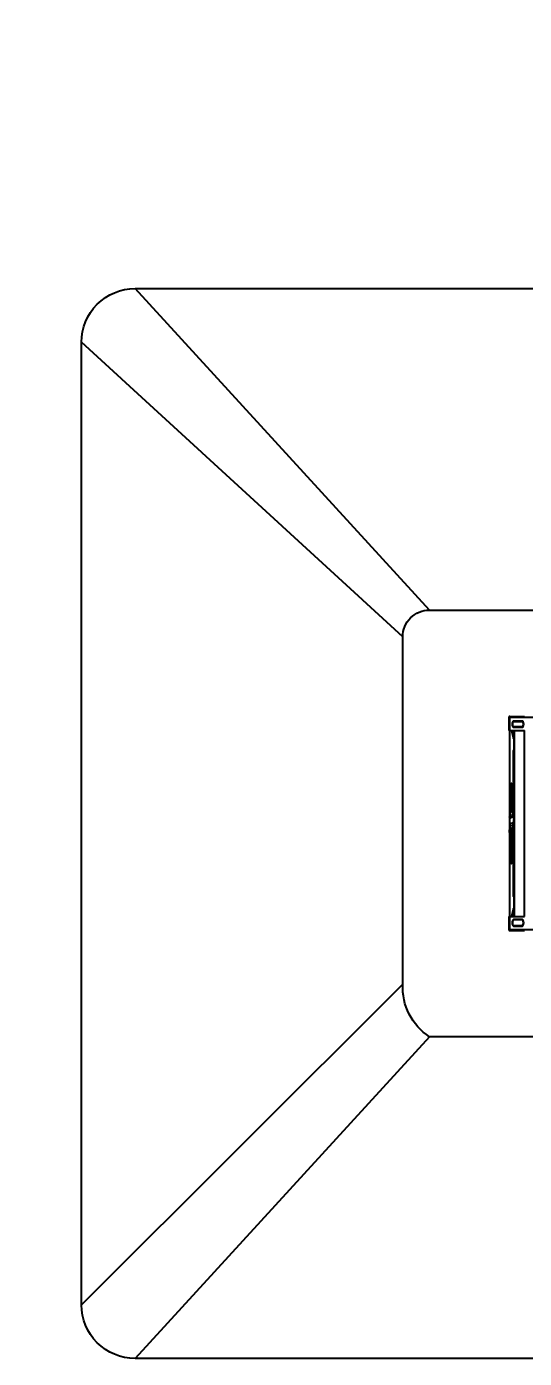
# Model space of a CAD drawing. Header units: feet. Extents: x -1522 to 1718, y -42 to 1309.
# Drawn here: x 8.27 to 26.86, y -8.84 to 40.87 of the extents above; entities that cross this region are included whole.
import ezdxf

# ---------------------------------------------------------------- set-up
doc = ezdxf.new("R2010")
doc.units = ezdxf.units.FT
doc.header["$MEASUREMENT"] = 0
doc.layers.add('C-BERM', color=211, linetype='Continuous')
doc.layers.add('E-EQPM-XFMR-1500V', color=141, linetype='Continuous')
doc.layers.add('G-NPLT', color=67, linetype='Continuous', plot=False)
doc.styles.add('NEI-A', font='arial.ttf')

# ---------------------------------------------------------------- blocks, each defined once
blk = doc.blocks.new('INV SKID')
at = {"layer": 'C-BERM'}
for points in [[(-23.905, 19.967), (23.905, 19.967, -0.414214), (25.905, 17.967), (25.905, -17.966, -0.414214), (23.905, -19.966), (-23.905, -19.966, -0.414214), (-25.905, -17.966), (-25.905, 17.967, -0.414214)], [(-12.905, 7.967), (12.905, 7.967, -0.414214), (13.905, 6.967), (13.905, -5.999, -0.26552), (12.905, -7.966), (-12.905, -7.966, -0.26552), (-13.905, -5.999), (-13.905, 6.967, -0.414214)]]:
    blk.add_lwpolyline(points, format="xyb", close=True, dxfattribs=at)
for points in [[(-12.905, 7.967), (-23.905, 19.967)], [(-13.905, 6.967), (-25.905, 17.967)], [(-13.905, -5.999), (-25.905, -17.966)], [(-12.905, -7.966), (-23.905, -19.966)]]:
    blk.add_lwpolyline(points, dxfattribs=at)
at = {"layer": 'E-EQPM-XFMR-1500V', "linetype": 'Continuous'}
for p, q in [((-9.905, 4), (-9.354, 4)), ((-9.938, 3.469), (-9.938, 3.967)), ((-9.77, 3.829), (-9.44, 3.829)), ((-9.77, 3.812), (-9.44, 3.812)), ((-9.44, 3.604), (-9.77, 3.604)), ((-9.44, 3.588), (-9.77, 3.588)), ((-9.938, 3.469), (-9.354, 3.469)), ((-9.845, 3.469), (-9.844, 3.457)), ((-9.844, 3.456), (-9.784, 3.222)), ((-9.784, 3.219), (-9.784, 3.198)), ((-9.758, 3.422), (-9.78, 3.467)), ((-9.774, 3.188), (-9.751, 3.188)), ((-9.751, -3.467), (-9.751, 3.469)), ((-9.731, -3.467), (-9.731, 3.469)), ((-9.373, 3.469), (-9.373, -3.467)), ((-9.77, 1.033), (-9.77, 2.727)), ((-9.757, 2.734), (-9.763, 2.734)), ((-9.757, 2.734), (-9.763, 2.734)), ((-9.757, 2.734), (-9.757, 1.043)), ((-9.751, 2.717), (-9.753, 2.717)), ((-9.752, 2.713), (-9.752, 2.697)), ((-9.751, 2.652), (-9.752, 2.652)), ((-9.753, 1.799), (-9.753, 2.225)), ((-9.751, 2.225), (-9.753, 2.225)), ((-9.844, 1.494), (-9.847, 1.494)), ((-9.751, 1.799), (-9.753, 1.799)), ((-9.857, 1.041), (-9.854, 1.166)), ((-9.857, 0.91), (-9.857, 1.041)), ((-9.854, 1.487), (-9.854, 1.166)), ((-9.846, 1.153), (-9.794, 1.075)), ((-9.838, 1.179), (-9.838, 1.487)), ((-9.78, 1.083), (-9.832, 1.161)), ((-9.824, 1.034), (-9.777, 1.034)), ((-9.808, 0.923), (-9.808, 1.031)), ((-9.788, 1.057), (-9.788, 1.034)), ((-9.78, 1.002), (-9.783, 1.002)), ((-9.78, 1.002), (-9.78, 0.952)), ((-9.779, 1.027), (-9.779, 0.938)), ((-9.771, 1.034), (-9.775, 1.034)), ((-9.775, 1.01), (-9.769, 1.01)), ((-9.772, 1.034), (-9.772, 1.055)), ((-9.765, 0.938), (-9.765, 1.027)), ((-9.764, 0.934), (-9.764, 1.039)), ((-9.754, 1.043), (-9.76, 1.043)), ((-9.888, 0.532), (-9.888, 0.5)), ((-9.871, 0.545), (-9.875, 0.545)), ((-9.87, 0.471), (-9.87, 0.601)), ((-9.87, 0.601), (-9.857, 0.601)), ((-9.869, 0.582), (-9.806, 0.582)), ((-9.854, 0.795), (-9.857, 0.91)), ((-9.857, 0.582), (-9.857, 0.601)), ((-9.854, 0.582), (-9.854, 0.795)), ((-9.853, 0.601), (-9.854, 0.601)), ((-9.847, 0.601), (-9.853, 0.601)), ((-9.847, 0.601), (-9.828, 0.601)), ((-9.794, 0.878), (-9.845, 0.808)), ((-9.8, 0.919), (-9.824, 0.919)), ((-9.821, 0.582), (-9.821, 0.779)), ((-9.818, 0.582), (-9.818, 0.601)), ((-9.818, 0.601), (-9.805, 0.601)), ((-9.817, 0.796), (-9.779, 0.862)), ((-9.81, 0.984), (-9.81, 0.97)), ((-9.805, 0.471), (-9.805, 0.601)), ((-9.804, 0.545), (-9.801, 0.545)), ((-9.8, 0.934), (-9.8, 0.915)), ((-9.797, 0.988), (-9.797, 0.965)), ((-9.764, 0.938), (-9.797, 0.938)), ((-9.797, 0.911), (-9.754, 0.911)), ((-9.788, 0.911), (-9.788, 0.897)), ((-9.788, 0.5), (-9.788, 0.532)), ((-9.78, 0.952), (-9.783, 0.952)), ((-9.769, 0.944), (-9.775, 0.944)), ((-9.772, 0.887), (-9.772, 0.911)), ((-9.77, 0.785), (-9.77, 0.911)), ((-9.757, 0.778), (-9.763, 0.778)), ((-9.757, 0.778), (-9.763, 0.778)), ((-9.754, 0.938), (-9.76, 0.938)), ((-9.757, 0.911), (-9.757, 0.778)), ((-9.757, 0.473), (-9.757, 0.536)), ((-9.757, 0.536), (-9.751, 0.536)), ((-9.751, 0.795), (-9.753, 0.795)), ((-9.752, 0.911), (-9.752, 0.799)), ((-9.751, 0.86), (-9.752, 0.86)), ((-9.922, 0.327), (-9.923, 0.323)), ((-9.923, 0.322), (-9.923, 0.243)), ((-9.922, 0.238), (-9.923, 0.243)), ((-9.92, 0.33), (-9.922, 0.327)), ((-9.918, 0.234), (-9.922, 0.238)), ((-9.918, 0.332), (-9.92, 0.33)), ((-9.918, 0.234), (-9.899, 0.234)), ((-9.913, 0.332), (-9.89, 0.332)), ((-9.9, 0.234), (-9.898, 0.242)), ((-9.898, 0.244), (-9.888, 0.299)), ((-9.898, 0.242), (-9.879, 0.294)), ((-9.881, 0.422), (-9.892, 0.44)), ((-9.882, 0.217), (-9.891, 0.222)), ((-9.888, 0.315), (-9.89, 0.332)), ((-9.877, 0.326), (-9.889, 0.326)), ((-9.889, -0.219), (-9.889, 0.008)), ((-9.889, 0.008), (-9.799, 0.008)), ((-9.888, 0.299), (-9.888, 0.315)), ((-9.886, 0.462), (-9.866, 0.474)), ((-9.877, 0.305), (-9.877, 0.405)), ((-9.871, 0.486), (-9.875, 0.486)), ((-9.806, 0.287), (-9.862, 0.221)), ((-9.851, 0.234), (-9.752, 0.234)), ((-9.785, 0.471), (-9.845, 0.471)), ((-9.845, 0.47), (-9.806, 0.423)), ((-9.785, 0.244), (-9.842, 0.244)), ((-9.785, 0.46), (-9.836, 0.46)), ((-9.804, 0.486), (-9.801, 0.486)), ((-9.799, 0.008), (-9.799, -0.232)), ((-9.798, 0.402), (-9.798, 0.308)), ((-9.785, 0.326), (-9.798, 0.326)), ((-9.792, 0.022), (-9.792, -0.064)), ((-9.789, 0.032), (-9.762, 0.08)), ((-9.785, 0.471), (-9.785, 0.472)), ((-9.782, 0.472), (-9.785, 0.472)), ((-9.785, 0.243), (-9.785, 0.46)), ((-9.785, 0.459), (-9.78, 0.459)), ((-9.785, 0.244), (-9.78, 0.244)), ((-9.779, 0.473), (-9.782, 0.472)), ((-9.782, 0.022), (-9.782, -0.232)), ((-9.781, 0.027), (-9.753, 0.075)), ((-9.78, 0.459), (-9.78, 0.244)), ((-9.774, 0.454), (-9.78, 0.459)), ((-9.78, 0.244), (-9.769, 0.253)), ((-9.752, 0.473), (-9.779, 0.473)), ((-9.77, 0.405), (-9.77, 0.438)), ((-9.765, 0.371), (-9.77, 0.405)), ((-9.752, 0.405), (-9.77, 0.405)), ((-9.765, 0.268), (-9.765, 0.371)), ((-9.752, 0.371), (-9.765, 0.371)), ((-9.76, 0.085), (-9.76, 0.145)), ((-9.751, 0.145), (-9.76, 0.145)), ((-9.757, 0.234), (-9.757, 0.227)), ((-9.751, 0.227), (-9.757, 0.227)), ((-9.752, 0.234), (-9.752, 0.473)), ((-9.922, -0.236), (-9.923, -0.241)), ((-9.923, -0.322), (-9.923, -0.241)), ((-9.922, -0.325), (-9.923, -0.322)), ((-9.918, -0.232), (-9.922, -0.236)), ((-9.92, -0.328), (-9.922, -0.325)), ((-9.918, -0.331), (-9.92, -0.328)), ((-9.918, -0.232), (-9.899, -0.232)), ((-9.913, -0.331), (-9.89, -0.331)), ((-9.9, -0.232), (-9.898, -0.24)), ((-9.898, -0.24), (-9.879, -0.292)), ((-9.898, -0.243), (-9.888, -0.297)), ((-9.881, -0.42), (-9.892, -0.438)), ((-9.882, -0.215), (-9.891, -0.22)), ((-9.888, -0.314), (-9.89, -0.331)), ((-9.877, -0.324), (-9.889, -0.324)), ((-9.888, -0.297), (-9.888, -0.314)), ((-9.886, -0.461), (-9.866, -0.472)), ((-9.877, -0.303), (-9.877, -0.404)), ((-9.871, -0.485), (-9.875, -0.485)), ((-9.87, -0.6), (-9.87, -0.469)), ((-9.806, -0.285), (-9.862, -0.219)), ((-9.851, -0.232), (-9.752, -0.232)), ((-9.845, -0.468), (-9.806, -0.422)), ((-9.785, -0.469), (-9.845, -0.469)), ((-9.785, -0.242), (-9.842, -0.242)), ((-9.785, -0.458), (-9.836, -0.458)), ((-9.805, -0.469), (-9.805, -0.6)), ((-9.804, -0.485), (-9.801, -0.485)), ((-9.799, -0.053), (-9.792, -0.053)), ((-9.792, -0.064), (-9.799, -0.064)), ((-9.792, -0.099), (-9.799, -0.099)), ((-9.799, -0.099), (-9.792, -0.099)), ((-9.792, -0.154), (-9.799, -0.154)), ((-9.799, -0.154), (-9.792, -0.154)), ((-9.799, -0.189), (-9.792, -0.189)), ((-9.799, -0.2), (-9.792, -0.2)), ((-9.798, -0.401), (-9.798, -0.306)), ((-9.785, -0.324), (-9.798, -0.324)), ((-9.797, -0.064), (-9.797, -0.053)), ((-9.797, -0.2), (-9.797, -0.189)), ((-9.792, -0.064), (-9.792, -0.099)), ((-9.792, -0.099), (-9.792, -0.154)), ((-9.792, -0.154), (-9.792, -0.189)), ((-9.792, -0.189), (-9.792, -0.232)), ((-9.785, -0.241), (-9.785, -0.458)), ((-9.785, -0.242), (-9.78, -0.242)), ((-9.785, -0.457), (-9.78, -0.457)), ((-9.785, -0.469), (-9.785, -0.47)), ((-9.782, -0.47), (-9.785, -0.47)), ((-9.782, -0.166), (-9.751, -0.166)), ((-9.782, -0.186), (-9.751, -0.186)), ((-9.779, -0.472), (-9.782, -0.47)), ((-9.78, -0.457), (-9.78, -0.242)), ((-9.78, -0.242), (-9.769, -0.251)), ((-9.774, -0.452), (-9.78, -0.457)), ((-9.752, -0.472), (-9.779, -0.472)), ((-9.765, -0.369), (-9.77, -0.403)), ((-9.77, -0.403), (-9.77, -0.436)), ((-9.752, -0.403), (-9.77, -0.403)), ((-9.765, -0.267), (-9.765, -0.369)), ((-9.752, -0.369), (-9.765, -0.369)), ((-9.757, -0.232), (-9.757, -0.226)), ((-9.751, -0.226), (-9.757, -0.226)), ((-9.757, -0.534), (-9.757, -0.472)), ((-9.752, -0.232), (-9.752, -0.472)), ((-9.888, -0.531), (-9.888, -0.498)), ((-9.871, -0.544), (-9.875, -0.544)), ((-9.87, -0.6), (-9.857, -0.6)), ((-9.869, -0.58), (-9.806, -0.58)), ((-9.857, -0.58), (-9.857, -0.6)), ((-9.854, -0.793), (-9.857, -0.908)), ((-9.857, -0.908), (-9.857, -0.951)), ((-9.857, -0.951), (-9.857, -1)), ((-9.854, -0.793), (-9.854, -0.58)), ((-9.847, -0.6), (-9.828, -0.6)), ((-9.794, -0.876), (-9.845, -0.806)), ((-9.822, -0.599), (-9.828, -0.6)), ((-9.8, -0.918), (-9.824, -0.918)), ((-9.821, -0.599), (-9.822, -0.599)), ((-9.821, -0.778), (-9.821, -0.58)), ((-9.818, -0.6), (-9.818, -0.58)), ((-9.818, -0.6), (-9.805, -0.6)), ((-9.817, -0.794), (-9.779, -0.86)), ((-9.81, -0.982), (-9.81, -0.968)), ((-9.808, -0.921), (-9.808, -1.029)), ((-9.804, -0.544), (-9.801, -0.544)), ((-9.8, -0.933), (-9.8, -0.913)), ((-9.797, -0.91), (-9.754, -0.91)), ((-9.764, -0.936), (-9.797, -0.936)), ((-9.797, -0.987), (-9.797, -0.964)), ((-9.788, -0.498), (-9.788, -0.531)), ((-9.788, -0.91), (-9.788, -0.895)), ((-9.78, -0.951), (-9.783, -0.951)), ((-9.78, -1), (-9.78, -0.951)), ((-9.779, -1.026), (-9.779, -0.936)), ((-9.769, -0.942), (-9.775, -0.942)), ((-9.772, -0.885), (-9.772, -0.91)), ((-9.77, -0.91), (-9.77, -0.783)), ((-9.765, -0.936), (-9.765, -1.026)), ((-9.764, -0.933), (-9.764, -1.038)), ((-9.757, -0.777), (-9.763, -0.777)), ((-9.757, -0.777), (-9.763, -0.777)), ((-9.754, -0.936), (-9.76, -0.936)), ((-9.757, -0.534), (-9.751, -0.534)), ((-9.757, -0.777), (-9.757, -0.91)), ((-9.751, -0.793), (-9.753, -0.793)), ((-9.752, -0.797), (-9.752, -0.814)), ((-9.857, -1), (-9.857, -1.039)), ((-9.857, -1.039), (-9.854, -1.164)), ((-9.854, -1.485), (-9.854, -1.164)), ((-9.846, -1.151), (-9.794, -1.074)), ((-9.838, -1.177), (-9.838, -1.485)), ((-9.78, -1.081), (-9.832, -1.159)), ((-9.824, -1.033), (-9.777, -1.033)), ((-9.788, -1.055), (-9.788, -1.033)), ((-9.78, -1), (-9.783, -1)), ((-9.775, -1.008), (-9.769, -1.008)), ((-9.775, -1.033), (-9.771, -1.032)), ((-9.772, -1.033), (-9.772, -1.054)), ((-9.771, -1.032), (-9.767, -1.03)), ((-9.77, -2.726), (-9.77, -1.031)), ((-9.767, -1.03), (-9.765, -1.026)), ((-9.754, -1.041), (-9.76, -1.041)), ((-9.757, -1.041), (-9.757, -2.732)), ((-9.844, -1.492), (-9.847, -1.492)), ((-9.753, -2.224), (-9.753, -1.797)), ((-9.751, -1.797), (-9.753, -1.797)), ((-9.751, -2.224), (-9.753, -2.224)), ((-9.757, -2.732), (-9.763, -2.732)), ((-9.757, -2.732), (-9.763, -2.732)), ((-9.751, -2.716), (-9.753, -2.716)), ((-9.752, -2.695), (-9.752, -2.712)), ((-9.938, -3.966), (-9.938, -3.467)), ((-9.938, -3.467), (-9.354, -3.467)), ((-9.844, -3.455), (-9.845, -3.467)), ((-9.784, -3.22), (-9.844, -3.454)), ((-9.784, -3.196), (-9.784, -3.218)), ((-9.78, -3.465), (-9.758, -3.42)), ((-9.751, -3.186), (-9.774, -3.186)), ((-9.44, -3.586), (-9.77, -3.586)), ((-9.44, -3.602), (-9.77, -3.602)), ((-9.77, -3.811), (-9.44, -3.811)), ((-9.77, -3.827), (-9.44, -3.827)), ((-9.905, -3.998), (-9.354, -3.998))]:
    blk.add_line(p, q, dxfattribs=at)
at = {"layer": 'E-EQPM-XFMR-1500V'}
blk.add_lwpolyline([(-9.905, 3.967), (9.905, 3.967), (9.905, -3.966), (-9.905, -3.966)], close=True, dxfattribs=at)
at = {"layer": 'E-EQPM-XFMR-1500V', "linetype": 'Continuous'}
for points in [[(-9.765, 1.027), (-9.767, 1.031), (-9.771, 1.034)], [(-9.87, 0.584), (-9.87, 0.582), (-9.869, 0.582)], [(-9.821, 0.601), (-9.822, 0.601), (-9.828, 0.601)], [(-9.806, 0.582), (-9.805, 0.582), (-9.805, 0.584)], [(-9.87, -0.583), (-9.87, -0.581), (-9.869, -0.58)], [(-9.847, -0.6), (-9.853, -0.599), (-9.854, -0.599)], [(-9.806, -0.58), (-9.805, -0.581), (-9.805, -0.583)]]:
    blk.add_lwpolyline(points, dxfattribs=at)
for centre in [(-9.833, -0.085), (-9.833, -0.085), (-9.833, -0.168), (-9.833, -0.168)]:
    blk.add_circle(centre, 0.00755, dxfattribs=at)
for centre, radius, start, end in [((-9.905, 3.967), 0.0328, 90, 180), ((-9.905, 3.967), 0.0328, 90, 180), ((-9.605, 3.708), 0.22, 152.0112, 207.9888), ((-9.605, 3.708), 0.203, 152.0112, 207.9888), ((-9.77, 3.796), 0.0328, 90, 152.0112), ((-9.77, 3.62), 0.0328, 207.9888, 270), ((-9.77, 3.796), 0.0164, 90, 152.0112), ((-9.77, 3.62), 0.0164, 207.9888, 270), ((-9.44, 3.796), 0.0328, 27.9888, 90), ((-9.44, 3.796), 0.0164, 27.9888, 90), ((-9.44, 3.62), 0.0164, 270, 332.0112), ((-9.44, 3.62), 0.0328, 270, 332.0112), ((-9.605, 3.708), 0.203, 332.0112, 27.9888), ((-9.605, 3.708), 0.22, 332.0112, 27.9888), ((-9.835, 3.458), 0.00984, 185.3557, 194.3062), ((-9.794, 3.219), 0.00984, 0, 14.3062), ((-9.774, 3.198), 0.00984, 180, 270), ((-9.751, 3.481), 0.0328, 202.7659, 206.5651), ((-9.816, 3.393), 0.0656, 0, 26.5651), ((-9.763, 2.727), 0.00656, 90, 180), ((-9.757, 2.722), 0.00328, 22.6199, 90), ((-9.777, 2.713), 0.0246, 337.3801, 22.6199), ((-9.749, 2.66), 0.0082, 248.0103, 258.4336), ((-9.847, 1.487), 0.00656, 90, 180), ((-9.844, 1.487), 0.00656, 0, 90), ((-9.824, 1.002), 0.0328, 90, 180), ((-9.805, 1.18), 0.0492, 180, 213.6901), ((-9.805, 1.179), 0.0328, 180, 213.6901), ((-9.821, 1.043), 0.0082, 300.0004, 247.6078), ((-9.805, 1.031), 0.00328, 90, 180), ((-9.783, 0.988), 0.0131, 90, 180), ((-9.821, 1.057), 0.0328, 0, 33.6901), ((-9.821, 1.055), 0.0492, 0, 33.6901), ((-9.775, 1.006), 0.00328, 90, 180), ((-9.769, 1.006), 0.00328, 0, 90), ((-9.76, 1.039), 0.00328, 90, 180), ((-9.754, 1.039), 0.00328, 0, 90), ((-9.875, 0.532), 0.0131, 90, 180), ((-9.875, 0.5), 0.0131, 180, 270), ((-9.824, 0.952), 0.0328, 180, 270), ((-9.805, 0.779), 0.0492, 144.4623, 180), ((-9.824, 0.977), 0.0164, 25.4328, 334.5672), ((-9.821, 0.911), 0.0082, 120.0004, 60.0001), ((-9.788, 0.779), 0.0328, 150, 180), ((-9.805, 0.923), 0.00328, 180, 270), ((-9.801, 0.532), 0.0131, 0, 90), ((-9.801, 0.5), 0.0131, 270, 0), ((-9.797, 0.934), 0.00328, 90, 180), ((-9.797, 0.915), 0.00328, 180, 270), ((-9.783, 0.965), 0.0131, 180, 270), ((-9.821, 0.897), 0.0328, 324.4623, 0), ((-9.775, 0.947), 0.00328, 180, 270), ((-9.821, 0.887), 0.0492, 330, 0), ((-9.763, 0.785), 0.00656, 180, 270), ((-9.769, 0.947), 0.00328, 270, 0), ((-9.76, 0.941), 0.00328, 180, 270), ((-9.757, 0.791), 0.00328, 270, 337.3801), ((-9.754, 0.941), 0.00328, 270, 0), ((-9.754, 0.915), 0.00328, 270, 0), ((-9.777, 0.799), 0.0246, 337.3801, 22.6199), ((-9.749, 0.852), 0.0082, 101.5664, 111.9897), ((-9.913, 0.322), 0.00984, 90, 180), ((-9.838, 0.381), 0.0689, 135.0681, 233.9997), ((-9.883, 0.236), 0.0164, 160, 240), ((-9.838, 0.381), 0.0603, 137.3487, 230), ((-9.878, 0.448), 0.0164, 120, 210), ((-9.874, 0.231), 0.0164, 240, 320), ((-9.91, 0.405), 0.0328, 0, 30), ((-9.91, 0.305), 0.0328, 340, 0), ((-9.858, 0.46), 0.0164, 40, 120), ((-9.831, 0.402), 0.0328, 0, 40), ((-9.831, 0.308), 0.0328, 320, 0), ((-9.818, 0.391), 0.0328, 359.5599, 65.5409), ((-9.838, 0.381), 0.0603, 310, 330.7397), ((-9.838, 0.381), 0.0689, 306.0003, 318.8745), ((-9.772, 0.022), 0.0197, 150, 180), ((-9.772, 0.022), 0.00984, 150, 180), ((-9.77, 0.085), 0.00984, 330, 0), ((-9.762, 0.455), 0.0115, 329.3026, 0), ((-9.913, -0.321), 0.00984, 180, 270), ((-9.838, -0.38), 0.0689, 126.0003, 224.9319), ((-9.883, -0.234), 0.0164, 120, 200), ((-9.838, -0.38), 0.0603, 130, 222.6513), ((-9.878, -0.446), 0.0164, 150, 240), ((-9.875, -0.498), 0.0131, 90, 180), ((-9.874, -0.229), 0.0164, 40, 120), ((-9.91, -0.404), 0.0328, 330, 0), ((-9.91, -0.303), 0.0328, 0, 20), ((-9.858, -0.458), 0.0164, 240, 320), ((-9.831, -0.306), 0.0328, 0, 40), ((-9.831, -0.401), 0.0328, 320, 0), ((-9.818, -0.39), 0.0328, 294.6362, 0.4401), ((-9.801, -0.498), 0.0131, 0, 90), ((-9.838, -0.38), 0.0603, 29.2603, 50), ((-9.838, -0.38), 0.0689, 41.1255, 53.9997), ((-9.762, -0.454), 0.0115, 0, 30.6974), ((-9.875, -0.531), 0.0131, 180, 270), ((-9.824, -0.951), 0.0328, 90, 180), ((-9.805, -0.777), 0.0492, 180, 215.5377), ((-9.824, -0.975), 0.0164, 25.4328, 334.5672), ((-9.821, -0.91), 0.0082, 299.9999, 239.9996), ((-9.788, -0.778), 0.0328, 180, 210), ((-9.805, -0.921), 0.00328, 90, 180), ((-9.801, -0.531), 0.0131, 270, 0), ((-9.797, -0.913), 0.00328, 90, 180), ((-9.797, -0.933), 0.00328, 180, 270), ((-9.783, -0.964), 0.0131, 90, 180), ((-9.783, -0.987), 0.0131, 180, 270), ((-9.821, -0.895), 0.0328, 0, 35.5377), ((-9.821, -0.885), 0.0492, 0, 30), ((-9.775, -0.946), 0.00328, 90, 180), ((-9.763, -0.783), 0.00656, 90, 180), ((-9.769, -0.946), 0.00328, 0, 90), ((-9.76, -0.939), 0.00328, 90, 180), ((-9.757, -0.789), 0.00328, 22.6199, 90), ((-9.777, -0.797), 0.0246, 337.3801, 22.6199), ((-9.754, -0.913), 0.00328, 0, 90), ((-9.754, -0.939), 0.00328, 0, 90), ((-9.824, -1), 0.0328, 180, 270), ((-9.805, -1.179), 0.0492, 146.3099, 180), ((-9.847, -1.485), 0.00656, 180, 270), ((-9.844, -1.485), 0.00656, 270, 0), ((-9.805, -1.177), 0.0328, 146.3099, 180), ((-9.821, -1.041), 0.0082, 112.3922, 59.9996), ((-9.805, -1.029), 0.00328, 180, 270), ((-9.821, -1.055), 0.0328, 326.3099, 0), ((-9.821, -1.054), 0.0492, 326.3099, 0), ((-9.775, -1.005), 0.00328, 180, 270), ((-9.769, -1.005), 0.00328, 270, 0), ((-9.76, -1.038), 0.00328, 180, 270), ((-9.754, -1.038), 0.00328, 270, 0), ((-9.763, -2.726), 0.00656, 180, 270), ((-9.757, -2.72), 0.00328, 270, 337.3801), ((-9.777, -2.712), 0.0246, 337.3801, 22.6199), ((-9.835, -3.456), 0.00984, 165.6938, 174.6443), ((-9.774, -3.196), 0.00984, 90, 180), ((-9.794, -3.218), 0.00984, 345.6938, 360), ((-9.751, -3.48), 0.0328, 153.4349, 157.2341), ((-9.816, -3.391), 0.0656, 333.4349, 0), ((-9.905, -3.966), 0.0328, 180, 244.2857), ((-9.905, -3.966), 0.0328, 180, 270), ((-9.605, -3.706), 0.22, 152.0112, 207.9888), ((-9.605, -3.706), 0.203, 152.0112, 207.9888), ((-9.77, -3.619), 0.0328, 90, 152.0112), ((-9.77, -3.794), 0.0328, 207.9888, 270), ((-9.77, -3.619), 0.0164, 90, 152.0112), ((-9.77, -3.794), 0.0164, 207.9888, 270), ((-9.44, -3.619), 0.0328, 27.9888, 90), ((-9.44, -3.619), 0.0164, 27.9888, 90), ((-9.44, -3.794), 0.0164, 270, 332.0112), ((-9.44, -3.794), 0.0328, 270, 332.0112), ((-9.605, -3.706), 0.203, 332.0112, 27.9888), ((-9.605, -3.706), 0.22, 332.0112, 27.9888)]:
    blk.add_arc(centre, radius, start, end, dxfattribs=at)
for centre, major_axis, ratio, start_param, end_param in [((-9.763, 2.727), (0.00656, 0), 1, 2.341408, 3.141593), ((-9.763, 2.727), (0, 0.00656), 1, 0.420194, 0.770612), ((-9.763, 2.727), (0.00656, 0), 1, 1.570796, 1.99099), ((-9.763, 0.785), (0, 0.00656), 1, 1.570796, 1.903468), ((-9.763, 0.785), (0.00656, 0), 1, -2.808921, -2.683847), ((-9.763, 0.785), (0, 0.00656), 1, -4.254643, -4.064531), ((-9.763, 0.785), (0.00656, 0), 1, -2.493734, -2.341408), ((-9.763, 0.785), (0, 0.00656), 1, 2.370981, 2.839419), ((-9.763, 0.785), (0.00656, 0), 1, -1.87297, -1.570796), ((-9.775, 0.438), (0, 0.0164), 0.330337, -1.570796, -0.261799), ((-9.771, 0.268), (0, 0.0164), 0.330337, -2.879793, -1.570796), ((-9.775, -0.436), (0, 0.0164), 0.330337, -2.879793, -1.570796), ((-9.771, -0.267), (0, 0.0164), 0.330337, -1.570796, -0.261799), ((-9.763, -0.783), (0.00656, 0), 1, 2.683847, 3.141593), ((-9.763, -0.783), (0, 0.00656), 1, 0.922938, 1.11305), ((-9.763, -0.783), (0.00656, 0), 1, 1.87297, 2.493734), ((-9.763, -0.783), (0, 0.00656), 1, 0, 0.302173), ((-9.763, -2.726), (0.00656, 0), 1, 3.141593, 3.941777), ((-9.763, -2.726), (0, 0.00656), 1, -3.912205, -3.753886), ((-9.763, -2.726), (0.00656, 0), 1, -2.18309, -1.99099), ((-9.763, -2.726), (0, 0.00656), 1, -3.561787, -3.443766), ((-9.763, -2.726), (0.00656, 0), 1, -1.87297, -1.570796)]:
    blk.add_ellipse(centre, major_axis=major_axis, ratio=ratio, start_param=start_param, end_param=end_param, dxfattribs=at)

msp = doc.modelspace()

# ---------------------------------------------------------------- block references
msp.add_blockref('INV SKID', (36.22501, 11.12722))

# ---------------------------------------------------------------- texts
at = {"layer": 'G-NPLT', "insert": (-1524.03887, 222.65943), "char_height": 50.15749436, "attachment_point": 1, "style": 'NEI-A'}
msp.add_mtext_dynamic_manual_height_columns('\\pi-250.78747,l250.78747;THIS INVERTER NEEDS TO BE UPDATED WITH THE CORRECT INVERTER JOB SPECIFIC. GET FROM THE INVERTER XREF.', width=1665.7235448, gutter_width=214.91157, heights=[0], dxfattribs=at)

doc.saveas('drawing.dxf')
